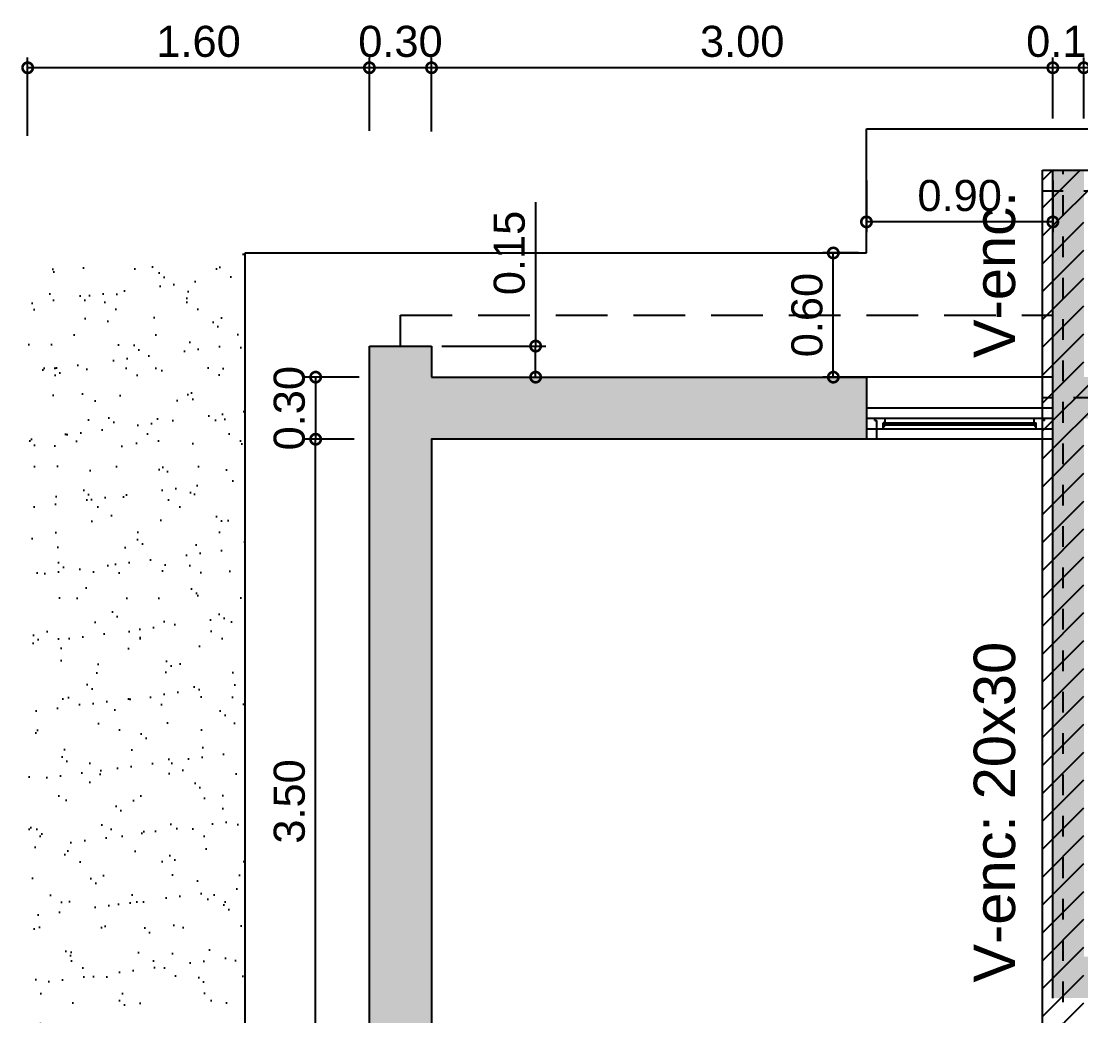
# Model space of a CAD drawing. Header units: millimetres. Extents: x 141 to 475, y -20 to 129.
# Drawn here: x 363.96 to 369.08, y 18.11 to 22.92 of the extents above; entities that cross this region are included whole.
import ezdxf

# ---------------------------------------------------------------- set-up
doc = ezdxf.new("R2010")
doc.units = ezdxf.units.MM
doc.header["$LTSCALE"] = 0.1
doc.header["$MEASUREMENT"] = 0
doc.header["$PDMODE"] = 3
doc.header["$PDSIZE"] = 0.1
doc.linetypes.add('ACAD_ISO10W100', pattern=[18, 12, -3, 0, -3])
doc.linetypes.add('TRAZOS2', pattern=[0.375, 0.25, -0.125])
doc.layers.get('DEFPOINTS').update_dxf_attribs({"color": 1})
for name, color, linetype in [('Carpinterias', 7, 'Continuous'), ('CONTORNO VIGA', 4, 'Continuous'), ('Cotas', 1, 'Continuous'), ('EJE VIGA', 3, 'ACAD_ISO10W100'), ('ELMER', 2, 'Continuous'), ('Equipamiento', 7, 'Continuous'), ('HATCH', 10, 'Continuous'), ('Muros', 7, 'Continuous'), ('Sombras', 7, 'Continuous'), ('Textos', 7, 'Continuous')]:
    doc.layers.add(name, color=color, linetype=linetype)
doc.styles.add('ARIAL', font='arial.ttf', dxfattribs={"height": 0.18})
doc.styles.get("Standard").update_dxf_attribs({"font": 'arial.ttf'})
doc.dimstyles.new('Cota Diego', dxfattribs={"dimtxt": 0.185, "dimasz": 0.1, "dimexe": 0.05, "dimexo": 0.05, "dimgap": 0.05, "dimtad": 1, "dimdsep": 46, "dimtxsty": 'Standard', "dimblk": 'DOTSMALL', "dimcen": 0.05, "dimclrd": 1, "dimclre": 1, "dimclrt": 1, "dimadec": 0, "dimazin": 0, "dimtfac": 1, "dimtmove": 0, "dimatfit": 3, "dimldrblk": 'DOTSMALL', "dimfxl": 1, "dimlwe": -1, "dimarcsym": 0})

# ---------------------------------------------------------------- blocks, each defined once
blk = doc.blocks.new('_DotSmall')
at = {"color": 0, "linetype": 'ByBlock', "const_width": 0.5}
blk.add_lwpolyline([(-0.0625, 0, 1), (0.0625, 0, 1)], format="xyb", close=True, dxfattribs=at)
blk = doc.blocks.new('*D383')
at = {"color": 1, "linetype": 'Continuous', "transparency": 16777216}
for p, q in [((368.0055632355906, 21.79937354776998), (367.833581539974, 21.79937354776998)), ((368.0430181877281, 21.19937354777007), (367.833581539974, 21.19937354777007))]:
    blk.add_line(p, q, dxfattribs=at)
at = {"color": 1, "linetype": 'Continuous', "lineweight": -2, "transparency": 16777216}
blk.add_line((367.883581539974, 21.19937354777007), (367.883581539974, 21.79937354776998), dxfattribs=at)
at = {"layer": 'DEFPOINTS', "color": 0, "linetype": 'Continuous', "transparency": 16777216}
for p in [(367.883581539974, 21.79937354776998), (368.0555632355906, 21.79937354776998), (368.0930181877281, 21.19937354777007)]:
    blk.add_point(p, dxfattribs=at)
at = {"color": 1, "linetype": 'Continuous', "lineweight": -2, "transparency": 16777216, "xscale": 0.1, "yscale": 0.1, "zscale": 0.1}
for p, rotation in [((367.883581539974, 21.79937354776998), 90), ((367.883581539974, 21.19937354777007), 270)]:
    blk.add_blockref('_DotSmall', p, dxfattribs=dict(at, rotation=rotation))
at = {"color": 1, "linetype": 'Continuous', "transparency": 16777216, "insert": (367.756995591815, 21.49937354777002), "char_height": 0.15, "attachment_point": 5, "rotation": 90}
blk.add_mtext('0.60', dxfattribs=at)
blk = doc.blocks.new('*D380')
at = {"color": 1, "linetype": 'Continuous', "transparency": 16777216}
for p, q in [((365.5705247168302, 20.89937354776989), (365.3340901626369, 20.89937354776989)), ((365.593526810391, 17.39937354776989), (365.3340901626369, 17.39937354776989))]:
    blk.add_line(p, q, dxfattribs=at)
at = {"color": 1, "linetype": 'Continuous', "lineweight": -2, "transparency": 16777216}
blk.add_line((365.3840901626369, 17.39937354776989), (365.3840901626369, 20.89937354776989), dxfattribs=at)
at = {"layer": 'DEFPOINTS', "color": 0, "linetype": 'Continuous', "transparency": 16777216}
for p in [(365.3840901626369, 20.89937354776989), (365.6205247168302, 20.89937354776989), (365.643526810391, 17.39937354776989)]:
    blk.add_point(p, dxfattribs=at)
at = {"color": 1, "linetype": 'Continuous', "lineweight": -2, "transparency": 16777216, "xscale": 0.1, "yscale": 0.1, "zscale": 0.1}
for p, rotation in [((365.3840901626369, 20.89937354776989), 90), ((365.3840901626369, 17.39937354776989), 270)]:
    blk.add_blockref('_DotSmall', p, dxfattribs=dict(at, rotation=rotation))
at = {"color": 1, "linetype": 'Continuous', "transparency": 16777216, "insert": (365.2574530548605, 19.14937354776978), "char_height": 0.15, "attachment_point": 5, "rotation": 90}
blk.add_mtext('3.50', dxfattribs=at)
blk = doc.blocks.new('*D381')
at = {"color": 1, "linetype": 'Continuous', "transparency": 16777216}
for p, q in [((365.593526810391, 21.19937354777007), (365.3340901626369, 21.19937354777007)), ((365.5705247168304, 20.89937354776989), (365.3340901626369, 20.89937354776989))]:
    blk.add_line(p, q, dxfattribs=at)
at = {"color": 1, "linetype": 'Continuous', "lineweight": -2, "transparency": 16777216}
blk.add_line((365.3840901626369, 21.19937354777007), (365.3840901626369, 20.89937354776989), dxfattribs=at)
at = {"layer": 'DEFPOINTS', "color": 0, "linetype": 'Continuous', "transparency": 16777216}
for p in [(365.643526810391, 21.19937354777007), (365.3840901626369, 20.89937354776989), (365.6205247168305, 20.89937354776989)]:
    blk.add_point(p, dxfattribs=at)
at = {"color": 1, "linetype": 'Continuous', "lineweight": -2, "transparency": 16777216, "xscale": 0.1, "yscale": 0.1, "zscale": 0.1}
for p, rotation in [((365.3840901626369, 21.19937354777007), 90), ((365.3840901626369, 20.89937354776989), 270)]:
    blk.add_blockref('_DotSmall', p, dxfattribs=dict(at, rotation=rotation))
at = {"color": 1, "linetype": 'Continuous', "transparency": 16777216, "insert": (365.2574530548599, 21.04937354776997), "char_height": 0.15, "attachment_point": 5, "rotation": 90}
blk.add_mtext('0.30', dxfattribs=at)
blk = doc.blocks.new('*D386')
at = {"color": 1, "linetype": 'Continuous', "transparency": 16777216}
for p, q in [((369.0935268103909, 22.58259985592207), (369.0935268103909, 22.74414329491919)), ((370.6936616455486, 22.44937354776966), (370.6936616455486, 22.74414329491919))]:
    blk.add_line(p, q, dxfattribs=at)
at = {"color": 1, "linetype": 'Continuous', "lineweight": -2, "transparency": 16777216}
blk.add_line((370.6936616455486, 22.69414329491919), (369.0935268103909, 22.69414329491919), dxfattribs=at)
at = {"layer": 'DEFPOINTS', "color": 0, "linetype": 'Continuous', "transparency": 16777216}
for p in [(369.0935268103909, 22.69414329491919), (369.0935268103909, 22.53259985592207), (370.6936616455486, 22.39937354776966)]:
    blk.add_point(p, dxfattribs=at)
at = {"color": 1, "linetype": 'Continuous', "lineweight": -2, "transparency": 16777216, "xscale": 0.1, "yscale": 0.1, "zscale": 0.1, "rotation": 180}
blk.add_blockref('_DotSmall', (369.0935268103909, 22.69414329491919), dxfattribs=at)
at = {"color": 1, "linetype": 'Continuous', "lineweight": -2, "transparency": 16777216, "xscale": 0.1, "yscale": 0.1, "zscale": 0.1}
blk.add_blockref('_DotSmall', (370.6936616455486, 22.69414329491919), dxfattribs=at)
at = {"color": 1, "linetype": 'Continuous', "transparency": 16777216, "insert": (369.8935942279697, 22.82072924307744), "char_height": 0.15, "attachment_point": 5}
blk.add_mtext('1.60', dxfattribs=at)
blk = doc.blocks.new('*D387')
at = {"color": 1, "linetype": 'Continuous', "transparency": 16777216}
for p, q in [((365.9435268103908, 22.39322546600505), (365.9435268103908, 22.74414329491919)), ((368.9435268103908, 22.49428061688167), (368.9435268103908, 22.74414329491919))]:
    blk.add_line(p, q, dxfattribs=at)
at = {"color": 1, "linetype": 'Continuous', "lineweight": -2, "transparency": 16777216}
blk.add_line((368.9435268103908, 22.69414329491919), (365.9435268103908, 22.69414329491919), dxfattribs=at)
at = {"layer": 'DEFPOINTS', "color": 0, "linetype": 'Continuous', "transparency": 16777216}
for p in [(365.9435268103908, 22.69414329491919), (368.9435268103908, 22.44428061688167), (365.9435268103908, 22.34322546600505)]:
    blk.add_point(p, dxfattribs=at)
at = {"color": 1, "linetype": 'Continuous', "lineweight": -2, "transparency": 16777216, "xscale": 0.1, "yscale": 0.1, "zscale": 0.1, "rotation": 180}
blk.add_blockref('_DotSmall', (365.9435268103908, 22.69414329491919), dxfattribs=at)
at = {"color": 1, "linetype": 'Continuous', "lineweight": -2, "transparency": 16777216, "xscale": 0.1, "yscale": 0.1, "zscale": 0.1}
blk.add_blockref('_DotSmall', (368.9435268103908, 22.69414329491919), dxfattribs=at)
at = {"color": 1, "linetype": 'Continuous', "transparency": 16777216, "insert": (367.4435268103908, 22.82078040269545), "char_height": 0.15, "attachment_point": 5}
blk.add_mtext('3.00', dxfattribs=at)
blk = doc.blocks.new('*D388')
at = {"color": 1, "linetype": 'Continuous', "transparency": 16777216}
for p, q in [((365.6435268103909, 22.38933591545782), (365.6435268103909, 22.74414329491919)), ((365.9435268103908, 22.38544516849396), (365.9435268103908, 22.74414329491919))]:
    blk.add_line(p, q, dxfattribs=at)
at = {"color": 1, "linetype": 'Continuous', "lineweight": -2, "transparency": 16777216}
blk.add_line((365.9435268103908, 22.69414329491919), (365.6435268103909, 22.69414329491919), dxfattribs=at)
at = {"layer": 'DEFPOINTS', "color": 0, "linetype": 'Continuous', "transparency": 16777216}
for p in [(365.6435268103909, 22.69414329491919), (365.6435268103909, 22.33933591545782), (365.9435268103908, 22.33544516849396)]:
    blk.add_point(p, dxfattribs=at)
at = {"color": 1, "linetype": 'Continuous', "lineweight": -2, "transparency": 16777216, "xscale": 0.1, "yscale": 0.1, "zscale": 0.1, "rotation": 180}
blk.add_blockref('_DotSmall', (365.6435268103909, 22.69414329491919), dxfattribs=at)
at = {"color": 1, "linetype": 'Continuous', "lineweight": -2, "transparency": 16777216, "xscale": 0.1, "yscale": 0.1, "zscale": 0.1}
blk.add_blockref('_DotSmall', (365.9435268103908, 22.69414329491919), dxfattribs=at)
at = {"color": 1, "linetype": 'Continuous', "transparency": 16777216, "insert": (365.7935268103907, 22.82078040269545), "char_height": 0.15, "attachment_point": 5}
blk.add_mtext('0.30', dxfattribs=at)
blk = doc.blocks.new('*D389')
at = {"color": 1, "linetype": 'Continuous', "transparency": 16777216}
for p, q in [((363.9935268103885, 22.3644823443521), (363.9935268103885, 22.74414329491919)), ((365.6435268103909, 22.43072661592686), (365.6435268103909, 22.74414329491919))]:
    blk.add_line(p, q, dxfattribs=at)
at = {"color": 1, "linetype": 'Continuous', "lineweight": -2, "transparency": 16777216}
blk.add_line((365.6435268103909, 22.69414329491919), (363.9935268103885, 22.69414329491919), dxfattribs=at)
at = {"layer": 'DEFPOINTS', "color": 0, "linetype": 'Continuous', "transparency": 16777216}
for p in [(363.9935268103885, 22.69414329491919), (365.6435268103909, 22.38072661592686), (363.9935268103885, 22.3144823443521)]:
    blk.add_point(p, dxfattribs=at)
at = {"color": 1, "linetype": 'Continuous', "lineweight": -2, "transparency": 16777216, "xscale": 0.1, "yscale": 0.1, "zscale": 0.1, "rotation": 180}
blk.add_blockref('_DotSmall', (363.9935268103885, 22.69414329491919), dxfattribs=at)
at = {"color": 1, "linetype": 'Continuous', "lineweight": -2, "transparency": 16777216, "xscale": 0.1, "yscale": 0.1, "zscale": 0.1}
blk.add_blockref('_DotSmall', (365.6435268103909, 22.69414329491919), dxfattribs=at)
at = {"color": 1, "linetype": 'Continuous', "transparency": 16777216, "insert": (364.8185268103897, 22.82072924307744), "char_height": 0.15, "attachment_point": 5}
blk.add_mtext('1.60', dxfattribs=at)
blk = doc.blocks.new('*D390')
at = {"color": 1, "linetype": 'Continuous', "transparency": 16777216}
for p, q in [((368.9435268103911, 22.44937354776988), (368.9435268103911, 22.74414329491919)), ((369.0935268103909, 22.44937354776988), (369.0935268103909, 22.74414329491919))]:
    blk.add_line(p, q, dxfattribs=at)
at = {"color": 1, "linetype": 'Continuous', "lineweight": -2, "transparency": 16777216}
blk.add_line((369.0935268103909, 22.69414329491919), (368.9435268103911, 22.69414329491919), dxfattribs=at)
at = {"layer": 'DEFPOINTS', "color": 0, "linetype": 'Continuous', "transparency": 16777216}
for p in [(368.9435268103911, 22.69414329491919), (368.9435268103911, 22.39937354776988), (369.0935268103909, 22.39937354776988)]:
    blk.add_point(p, dxfattribs=at)
at = {"color": 1, "linetype": 'Continuous', "lineweight": -2, "transparency": 16777216, "xscale": 0.1, "yscale": 0.1, "zscale": 0.1, "rotation": 180}
blk.add_blockref('_DotSmall', (368.9435268103911, 22.69414329491919), dxfattribs=at)
at = {"color": 1, "linetype": 'Continuous', "lineweight": -2, "transparency": 16777216, "xscale": 0.1, "yscale": 0.1, "zscale": 0.1}
blk.add_blockref('_DotSmall', (369.0935268103909, 22.69414329491919), dxfattribs=at)
at = {"color": 1, "linetype": 'Continuous', "transparency": 16777216, "insert": (369.0185268103911, 22.82072924307744), "char_height": 0.15, "attachment_point": 5}
blk.add_mtext('0.15', dxfattribs=at)
blk = doc.blocks.new('*D394')
at = {"color": 1, "linetype": 'Continuous', "transparency": 16777216}
for p, q in [((368.0435268103909, 22.14937354777052), (368.0435268103909, 21.89941176886577)), ((368.9435268104049, 22.14937354776984), (368.9435268104049, 21.89941176886577))]:
    blk.add_line(p, q, dxfattribs=at)
at = {"color": 1, "linetype": 'Continuous', "lineweight": -2, "transparency": 16777216}
blk.add_line((368.9435268104049, 21.94941176886577), (368.0435268103909, 21.94941176886577), dxfattribs=at)
at = {"layer": 'DEFPOINTS', "color": 0, "linetype": 'Continuous', "transparency": 16777216}
for p in [(368.0435268103909, 22.19937354777052), (368.9435268104049, 22.19937354776984), (368.0435268103909, 21.94941176886577)]:
    blk.add_point(p, dxfattribs=at)
at = {"color": 1, "linetype": 'Continuous', "lineweight": -2, "transparency": 16777216, "xscale": 0.1, "yscale": 0.1, "zscale": 0.1, "rotation": 180}
blk.add_blockref('_DotSmall', (368.0435268103909, 21.94941176886577), dxfattribs=at)
at = {"color": 1, "linetype": 'Continuous', "lineweight": -2, "transparency": 16777216, "xscale": 0.1, "yscale": 0.1, "zscale": 0.1}
blk.add_blockref('_DotSmall', (368.9435268104049, 21.94941176886577), dxfattribs=at)
at = {"color": 1, "linetype": 'Continuous', "transparency": 16777216, "insert": (368.4935268103979, 22.07599771702403), "char_height": 0.15, "attachment_point": 5}
blk.add_mtext('0.90', dxfattribs=at)
blk = doc.blocks.new('*D400')
at = {"color": 1, "linetype": 'Continuous', "lineweight": -2, "transparency": 16777216}
for p in [(366.4462485004842, 22.04475212894343), (366.4462485004842, 21.19937354777004)]:
    blk.add_line(p, (366.4462485004842, 21.34937354777008), dxfattribs=at)
at = {"color": 1, "linetype": 'Continuous', "transparency": 16777216}
for p, q in [((365.993526810391, 21.34937354777008), (366.4962485004842, 21.34937354777008)), ((365.993526810391, 21.19937354777004), (366.4962485004842, 21.19937354777004))]:
    blk.add_line(p, q, dxfattribs=at)
at = {"layer": 'DEFPOINTS', "color": 0, "linetype": 'Continuous', "transparency": 16777216}
for p in [(365.943526810391, 21.34937354777008), (366.4462485004842, 21.34937354777008), (365.943526810391, 21.19937354777004)]:
    blk.add_point(p, dxfattribs=at)
at = {"color": 1, "linetype": 'Continuous', "lineweight": -2, "transparency": 16777216, "xscale": 0.1, "yscale": 0.1, "zscale": 0.1}
for p, rotation in [((366.4462485004842, 21.34937354777008), 90), ((366.4462485004842, 21.19937354777004), 270)]:
    blk.add_blockref('_DotSmall', p, dxfattribs=dict(at, rotation=rotation))
at = {"color": 1, "linetype": 'Continuous', "transparency": 16777216, "insert": (366.3196625523258, 21.79937354777006), "char_height": 0.15, "attachment_point": 5, "rotation": 90}
blk.add_mtext('0.15', dxfattribs=at)

msp = doc.modelspace()

# ---------------------------------------------------------------- hatches: boundary and pattern name
at = {"layer": 'ELMER', "linetype": 'Continuous', "transparency": 33554559}
h = msp.add_hatch(color=10, dxfattribs=at)
h.dxf.hatch_style = 1
edge = h.paths.add_edge_path()
edge.add_line((365.9435268103908, 20.89937354776988), (368.0435268103907, 20.89937354776988))
edge.add_line((368.0435268103907, 20.89937354776988), (368.0435268103907, 21.19937354776984))
edge.add_line((368.0435268103907, 21.19937354776984), (365.9435268103909, 21.19937354777004))
edge.add_line((365.9435268103909, 21.19937354777004), (365.9435268103909, 21.34937354777007))
edge.add_line((365.9435268103909, 21.34937354777007), (365.6435268103909, 21.34937354777007))
edge.add_line((365.6435268103909, 21.34937354777007), (365.6435268103909, 21.19937354777007))
edge.add_line((365.6435268103909, 21.19937354777007), (365.6435268103909, 18.73340601558426))
edge.add_arc((365.809292491025, 17.24539293601208), 1.497217815100397, 84.85619192397701, 96.35658041541808, ccw=False)
edge.add_line((365.9435268103908, 18.73658116469362), (365.9435268103908, 20.89937354776988))
edge = h.paths.add_edge_path()
edge.add_arc((365.809292491025, 17.24539293601208), 1.497217815100399, 84.85619192397697, 96.35658041541815)
edge.add_line((365.6435268103909, 18.73340601558426), (365.6435268103909, 17.09937354777198))
edge.add_line((365.6435268103909, 17.09937354777198), (365.6435268103909, 16.94937354777197))
edge.add_line((365.6435268103909, 16.94937354777197), (365.9435268103909, 16.94937354777197))
edge.add_line((365.9435268103909, 16.94937354777197), (365.9435268103908, 17.09937354777198))
edge.add_line((365.9435268103908, 17.09937354777198), (367.2993728660761, 17.09937354777198))
edge.add_arc((365.8092924910253, 17.24539293601227), 1.497217815100271, 354.403209465585, 359.9999999999923)
edge.add_arc((365.8092924910249, 17.245392936012), 1.49721781510064, 2.447205046648262e-12, 5.90299291219808)
edge.add_line((367.2985712282176, 17.39937354777969), (365.9435268103908, 17.39937354776988))
edge.add_line((365.9435268103908, 17.39937354776988), (365.9435268103908, 18.73658116469362))
edge = h.paths.add_edge_path()
edge.add_line((367.8935268103911, 17.39937354778398), (367.2985712282176, 17.39937354777969))
edge.add_arc((365.8092924910249, 17.245392936012), 1.497217815100641, 2.3874235921539366e-12, 5.902992912197988, ccw=False)
edge.add_arc((365.8092924910253, 17.24539293601227), 1.497217815100271, 354.403209465585, 359.9999999999924, ccw=False)
edge.add_line((367.2993728660761, 17.09937354777198), (367.8935268103909, 17.09937354777198))
edge.add_line((367.8935268103909, 17.09937354777198), (367.8935268103911, 17.39937354778398))
h.paths.add_polyline_path([(369.0935268103909, 17.39937354776988), (368.1935268103908, 17.39937354776988), (368.1935268103908, 17.09937354776993), (368.8935268103909, 17.09937354776993), (368.8935268103909, 14.3793735477699), (369.0935268103909, 14.3793735477699)])
h.paths.add_polyline_path([(370.843526810391, 14.87937354776959), (370.994699182846, 14.87937354776965), (370.9946991828459, 15.17937354776963), (370.8441129966184, 15.17937354776963), (370.8435268103908, 17.19937354776961), (370.6935268103908, 17.19937354776961), (370.6935268103908, 14.57937354776972), (369.3935268103909, 14.57937354776972), (369.3935268103909, 14.3793735477699), (370.8435268103909, 14.3793735477699)])
h.paths.add_polyline_path([(372.9435268103908, 15.17937354777008), (371.8946991828526, 15.17937354777017), (371.8946991828526, 14.87937354776982), (372.9435268103908, 14.8793735477699)])
h.paths.add_polyline_path([(373.993526810393, 22.19937354777018), (373.8435268103909, 22.19937354777029), (373.8435268103996, 13.97937354776845), (373.9935268103941, 13.9793735477697)])
h.paths.add_polyline_path([(374.1435268103909, 22.19937354777007), (373.993526810393, 22.19937354777018), (373.9935268103941, 13.9793735477697), (374.1435268103943, 13.97937354777095)])
h.paths.add_polyline_path([(370.8435268103909, 20.89937354777011), (371.543526810391, 20.89937354777011), (371.5435268103907, 21.19937354777007), (370.4935268103908, 21.19937354777007), (370.493526810391, 20.99937354777002), (370.6935268103908, 20.99937354777002), (370.6935268103908, 18.34937354777016), (369.9435268103908, 18.34937354777016), (369.9435268103908, 18.19937354777007), (370.8435268103909, 18.19937354777007)])
h.paths.add_polyline_path([(369.1435268103975, 18.39937354776988), (369.0935268103975, 18.39937354777011), (369.0935268103975, 20.99937354776979), (369.2935268103907, 20.99937354776957), (369.2935268103976, 21.19937354777052), (369.0935268103975, 21.19937354777007), (369.0935268103975, 22.19937354776987), (368.9435268104049, 22.19937354776984), (368.9435268103977, 18.19937354777007), (369.1435268103975, 18.19937354777007)])
h.paths.add_polyline_path([(372.9435268103908, 21.19937354777007), (372.1435268103909, 21.19937354777007), (372.1435268103909, 20.89937354777011), (372.9435268103908, 20.89937354777011)])
at = {"layer": 'HATCH', "true_color": 0xf26722, "transparency": 33554559}
h = msp.add_hatch(dxfattribs=at)
h.set_pattern_fill('AR-SAND', color=30, scale=0.005)
h.set_pattern_definition([(37.50000000000001, (177.9386646775976, -3.598047072206512), (-0.008000156479920228, 0.2447066186646712), [0, -0.19304, 0, -0.2159, 0, -0.206375]), (7.499999999999999, (177.9386646775976, -3.598047072206512), (0.2247616415690013, 0.3584125502841771), [0, -0.10414, 0, -0.17399, 0, -0.06667500000000001]), (327.5, (177.7824546775976, -3.598047072206512), (0.395496185120729, 0.000718592339272881), [0, -0.0635, 0, -0.2286, 0, -0.29845]), (317.5, (177.7824546775976, -3.598047072206512), (0.3817782262361486, 0.1114646616286081), [0, -0.03175, 0, -0.14986, 0, -0.17145])])
h.paths.add_polyline_path([(365.0435268103907, 21.79937354776997), (363.9935268103924, 21.79937354776996), (363.9935268103924, 16.49937354776979), (365.043526810391, 16.49937354776979)])
h.paths.add_polyline_path([(364.440286371744, 17.3295627923227), (364.6734870548704, 17.19492431514449), (364.6454474340634, 17.14635826728181), (364.4544634377321, 17.25662292897456), (364.4544634377321, 16.64639009900333), (364.4276498026317, 16.64639009900333), (364.4276498026317, 17.25751233526043), (364.2351253094247, 17.14635826728183), (364.2070856886177, 17.1949243151445)], flags=16)
h.paths.add_polyline_path([(364.1632392654615, 17.53667229119586), (364.4495967006593, 17.53667229119583), (364.4495967006593, 17.94881417386976), (364.1632392654615, 17.94881417386981)], flags=24)
at = {"layer": 'Sombras', "true_color": 0x2776bb}
h = msp.add_hatch(dxfattribs=at)
h.set_pattern_fill('ANSI31', color=152, scale=0.03)
h.set_pattern_definition([(45, (162.1018494775889, -3.598047072206512), (-0.06735192090801866, 0.06735192090801866), [])])
h.paths.add_polyline_path([(374.1435268103925, 22.19937354777021), (370.8435268103909, 22.19937354776984), (368.8935268104049, 22.19937354776984), (368.8935268104049, 21.19937354777015), (368.8935268104049, 17.09937354776993), (368.8935268104049, 14.3793735477699), (370.6935268103908, 14.37937354777263), (370.6935268103908, 13.97937354776981), (374.1435268103926, 13.97937354776988)])
h.paths.add_polyline_path([(370.8435268104001, 21.19937354777019), (370.8435268103927, 21.99937354776984), (373.8435268103918, 21.99937354776984), (373.8435268103913, 21.19937354777028)], flags=16)
h.paths.add_polyline_path([(370.843526810402, 20.9993735477702), (373.8435268103975, 20.99937354777028), (373.8435268103931, 15.07937354776732), (370.8435268104566, 15.07937354776959)], flags=16)
h.paths.add_polyline_path([(370.6935268103907, 21.19937354777019), (369.093526810403, 21.19937354777015), (369.0935268104045, 21.99937354776984), (370.6935268103907, 21.99937354776984)], flags=16)
h.paths.add_polyline_path([(370.6935268103907, 20.9993735477702), (370.6935268103908, 17.39937354776963), (369.093526810396, 17.39937354776961), (369.0935268104026, 20.99937354777015)], flags=16)
h.paths.add_polyline_path([(370.6935268103908, 17.19937354776962), (370.6935268103908, 14.57937354776972), (369.0935268103909, 14.57937354776972), (369.0935268103956, 17.19937354776961)], flags=16)
h.paths.add_polyline_path([(370.8435268104585, 14.87937354776959), (373.8435268103993, 14.87937354776732), (373.8435268103988, 14.17937354777024), (370.8435268104649, 14.17937354776983)], flags=16)

# ---------------------------------------------------------------- linework, layer by layer
at = {"layer": 'Carpinterias', "color": 2, "transparency": 33554559}
for p, q in [((368.9435268103977, 21.19937354776947), (368.043526810391, 21.19937354776964)), ((368.9435268103952, 21.04937354776949), (368.043526810391, 21.04937354776978)), ((368.9435268103952, 20.99937354776948), (368.043526810391, 20.99937354776982)), ((368.0835268103885, 20.98937354777085), (368.0835268103885, 20.99937354777084)), ((368.0835268103885, 20.98937354777085), (368.0935268103883, 20.98937354777085)), ((368.0935268103883, 20.89937354777116), (368.0935268103883, 20.98937354777085)), ((368.1335268103884, 20.97937354777143), (368.1235268103885, 20.97937354777143)), ((368.1235268103885, 20.94937354777123), (368.1235268103885, 20.97937354777132)), ((368.1335268103887, 20.9793735477712), (368.1335268103887, 20.99937354777107)), ((368.8535268103975, 20.9793735477712), (368.8535268103975, 20.99937354777107)), ((368.8535268103977, 20.97937354777143), (368.8635268103977, 20.97937354777143)), ((368.8635268103977, 20.94937354777123), (368.8635268103977, 20.97937354777132)), ((368.9035268103976, 20.98937354777085), (368.8935268103979, 20.98937354777085)), ((368.8935268103979, 20.89937354777116), (368.8935268103979, 20.98937354777085)), ((368.9035268103976, 20.98937354777085), (368.9035268103976, 20.99937354777084)), ((368.043526810391, 20.94937354776998), (368.9435268103963, 20.94937354777009)), ((368.1235268103885, 20.9693735477711), (368.1335268103887, 20.9693735477711)), ((368.8635268103977, 20.9693735477711), (368.8535268103975, 20.9693735477711)), ((368.9435268103977, 20.89937354776951), (368.043526810391, 20.89937354776968))]:
    msp.add_line(p, q, dxfattribs=at)
at = {"layer": 'Carpinterias', "color": 1, "transparency": 33554559}
for p, q in [((368.1235268103909, 20.97937354777007), (368.8635268103977, 20.97937354777081)), ((368.1235268103909, 20.96937354777008), (368.8635268103977, 20.96937354777076))]:
    msp.add_line(p, q, dxfattribs=at)
at = {"layer": 'Carpinterias', "color": 2, "transparency": 33554559}
for centre, start, end in [((368.1235268103885, 20.9693735477711), 269.9999999996613, 0), ((368.8635268103977, 20.9693735477711), 180, 270.0000000003387)]:
    msp.add_arc(centre, 0.01000000000010459, start, end, dxfattribs=at)
at = {"layer": 'CONTORNO VIGA'}
for p, q in [((368.8935268104049, 22.19937354776984), (370.8435268103909, 22.19937354776984)), ((368.8935268104049, 21.19937354777015), (368.8935268104049, 22.19937354776984)), ((368.8935268104049, 17.09937354776993), (368.8935268104049, 21.19937354777015))]:
    msp.add_line(p, q, dxfattribs=at)
at = {"layer": 'Cotas', "linetype": 'TRAZOS2', "ltscale": 10, "transparency": 33554559}
msp.add_line((368.9435268104049, 22.19937354776984), (373.9935268103944, 22.19937354777029), dxfattribs=at)
msp.add_lwpolyline([(365.793526810391, 21.34937354777007), (365.793526810391, 21.49937354777025), (368.9435268103908, 21.49937354777025)], dxfattribs=at)
at = {"layer": 'EJE VIGA', "ltscale": 0.05}
for p, q in [((368.9935268103909, 14.37937354777006), (368.9935268103909, 22.19937354776984)), ((368.8935268104049, 22.09937354776983), (374.1435268103925, 22.09937354776983)), ((374.1435268103926, 21.09937354777028), (368.8935268104049, 21.09937354777014))]:
    msp.add_line(p, q, dxfattribs=at)
at = {"layer": 'Equipamiento', "color": 2, "transparency": 33554559}
for p, q in [((368.043526810391, 22.39937354776987), (373.9935268103942, 22.39937354776988)), ((368.0435268103905, 21.79937354777019), (368.043526810391, 22.39937354776987)), ((365.043526810391, 16.49937354776979), (365.0435268103907, 21.79937354776997)), ((365.0435268103907, 21.79937354776997), (368.0435268103905, 21.79937354777016))]:
    msp.add_line(p, q, dxfattribs=at)
at = {"layer": 'Muros', "color": 5, "transparency": 33554559}
for p, q in [((368.9435268104049, 22.19937354776984), (369.0935268103975, 22.19937354776984)), ((368.9435268103977, 18.19937354777007), (368.9435268104049, 22.19937354776984)), ((365.6435268103909, 21.34937354777007), (365.9435268103909, 21.34937354777007)), ((365.6435268103909, 21.19937354777007), (365.6435268103909, 21.34937354777007)), ((365.9435268103909, 21.34937354777007), (365.9435268103909, 21.19937354777004))]:
    msp.add_line(p, q, dxfattribs=at)
for points in [[(365.6435268103909, 17.09937354777198), (365.6435268103909, 21.19937354777007)], [(365.9435268103909, 21.19937354777004), (368.0435268103907, 21.19937354776984), (368.0435268103907, 20.89937354776988), (365.9435268103908, 20.89937354776988), (365.9435268103908, 17.39937354776988), (367.8935268103911, 17.39937354778398), (367.8935268103909, 17.09937354777198)]]:
    msp.add_lwpolyline(points, dxfattribs=at)

# ---------------------------------------------------------------- texts
at = {"layer": 'Textos', "color": 2, "ltscale": 0.01, "char_height": 0.2, "width": 1.851522600449552, "attachment_point": 1, "rotation": 90, "style": 'ARIAL'}
for s, insert in [('V-enc.', (368.5612406089747, 21.29182544981325)), ('V-enc: 20x30', (368.5612406089747, 18.2743715321551))]:
    msp.add_mtext(s, dxfattribs=dict(at, insert=insert))

# ---------------------------------------------------------------- dimensions: what is measured, and where the dimension line sits
at = {"color": 1, "linetype": 'Continuous', "transparency": 33554559}
dim = msp.add_linear_dim(base=(363.9935268103885, 22.69414329491919), p1=(365.6435268103909, 22.38072661592686), p2=(363.9935268103885, 22.3144823443521), text='1.60', dimstyle='Cota Diego', override={"dimtxt": 0.15, "dimzin": 0, "dimtmove": 1, "dimfxl": 0.08}, dxfattribs=at)
dim.commit()
dim.dimension.update_dxf_attribs({"geometry": '*D389', "text_midpoint": (364.8185268103897, 22.82072924307744)})
for base, p1, p2, picture, middle in [((365.6435268103909, 22.69414329491919), (365.9435268103908, 22.33544516849396), (365.6435268103909, 22.33933591545782), '*D388', (365.7935268103907, 22.69414329491919)), ((368.9435268103911, 22.69414329491919), (369.0935268103909, 22.39937354776988), (368.9435268103911, 22.39937354776988), '*D390', (369.0185268103911, 22.69414329491919)), ((368.0435268103909, 21.94941176886577), (368.9435268104049, 22.19937354776984), (368.0435268103909, 22.19937354777052), '*D394', (368.4935268103979, 21.94941176886577))]:
    dim = msp.add_linear_dim(base=base, p1=p1, p2=p2, dimstyle='Cota Diego', override={"dimtxt": 0.15, "dimzin": 0, "dimtmove": 1, "dimfxl": 0.08}, dxfattribs=at)
    dim.commit()
    dim.dimension.update_dxf_attribs({"geometry": picture, "text_midpoint": middle, "dimtype": 160})
for base, p1, p2, picture, middle in [((365.9435268103908, 22.69414329491919), (368.9435268103908, 22.44428061688167), (365.9435268103908, 22.34322546600505), '*D387', (367.4435268103908, 22.82078040269545)), ((369.0935268103909, 22.69414329491919), (370.6936616455486, 22.39937354776966), (369.0935268103909, 22.53259985592207), '*D386', (369.8935942279697, 22.82072924307744))]:
    dim = msp.add_linear_dim(base=base, p1=p1, p2=p2, dimstyle='Cota Diego', override={"dimtxt": 0.15, "dimzin": 0, "dimtmove": 1, "dimfxl": 0.08}, dxfattribs=at)
    dim.commit()
    dim.dimension.update_dxf_attribs({"geometry": picture, "text_midpoint": middle})
for base, p1, p2, picture, middle in [((366.4462485004842, 21.34937354777008), (365.9435268103909, 21.19937354777004), (365.9435268103909, 21.34937354777007), '*D400', (366.4462485004836, 21.79937354777006)), ((367.883581539974, 21.79937354776998), (368.093018187728, 21.19937354777007), (368.0555632355905, 21.79937354776997), '*D383', (367.8835815399733, 21.49937354777002)), ((365.3840901626369, 20.89937354776989), (365.6435268103909, 21.19937354777007), (365.6205247168303, 20.89937354776988), '*D381', (365.3840901626362, 21.04937354776997))]:
    dim = msp.add_linear_dim(base=base, p1=p1, p2=p2, angle=90, dimstyle='Cota Diego', override={"dimtxt": 0.15, "dimzin": 0, "dimtmove": 1, "dimfxl": 0.08}, dxfattribs=at)
    dim.commit()
    dim.dimension.update_dxf_attribs({"geometry": picture, "text_midpoint": middle, "dimtype": 160})
dim = msp.add_linear_dim(base=(365.3840901626369, 20.89937354776989), p1=(365.6435268103909, 17.39937354776988), p2=(365.6205247168301, 20.89937354776988), angle=90, dimstyle='Cota Diego', override={"dimtxt": 0.15, "dimzin": 0, "dimtmove": 1, "dimfxl": 0.08}, dxfattribs=at)
dim.commit()
dim.dimension.update_dxf_attribs({"geometry": '*D380', "text_midpoint": (365.2574530548605, 19.14937354776978)})

doc.saveas('drawing.dxf')
